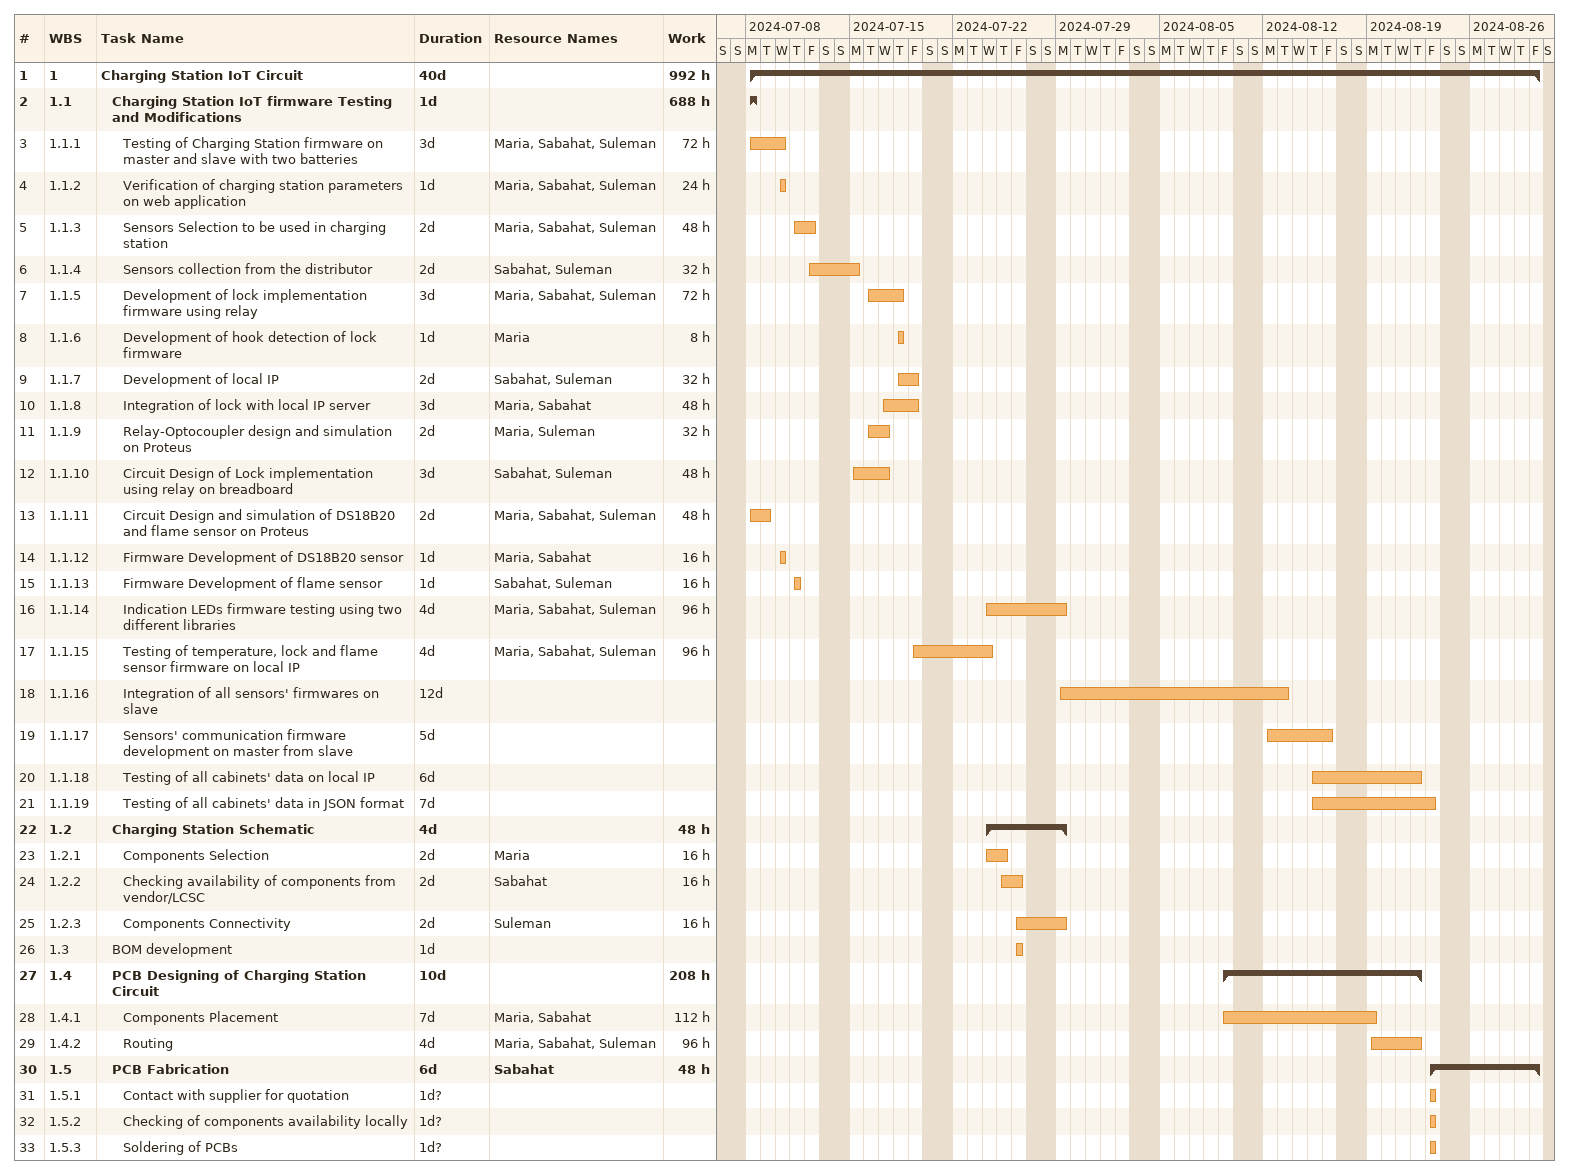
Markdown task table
| ID | WBS | Task | Duration | Start | Finish | Resources | Work (h) |
|---|---|---|---|---|---|---|---|
| 1 | 1 | **Charging Station IoT Circuit** | 40d | 2024-07-08 | 2024-08-30 |  | 992 |
| 2 | 1.1 | **Charging Station IoT firmware Testing and Modifications** | 1d | 2024-07-08 | 2024-07-08 |  | 688 |
| 3 | 1.1.1 | Testing of Charging Station firmware on master and slave with two batteries | 3d | 2024-07-08 | 2024-07-10 | Maria, Sabahat, Suleman | 72 |
| 4 | 1.1.2 | Verification of charging station parameters on web application | 1d | 2024-07-10 | 2024-07-10 | Maria, Sabahat, Suleman | 24 |
| 5 | 1.1.3 | Sensors Selection to be used in charging station | 2d | 2024-07-11 | 2024-07-12 | Maria, Sabahat, Suleman | 48 |
| 6 | 1.1.4 | Sensors collection from the distributor | 2d | 2024-07-12 | 2024-07-15 | Sabahat, Suleman | 32 |
| 7 | 1.1.5 | Development of lock implementation firmware using relay | 3d | 2024-07-16 | 2024-07-18 | Maria, Sabahat, Suleman | 72 |
| 8 | 1.1.6 | Development of hook detection of lock firmware | 1d | 2024-07-18 | 2024-07-18 | Maria | 8 |
| 9 | 1.1.7 | Development of local IP | 2d | 2024-07-18 | 2024-07-19 | Sabahat, Suleman | 32 |
| 10 | 1.1.8 | Integration of lock with local IP server | 3d | 2024-07-17 | 2024-07-19 | Maria, Sabahat | 48 |
| 11 | 1.1.9 | Relay-Optocoupler design and simulation on Proteus | 2d | 2024-07-16 | 2024-07-17 | Maria, Suleman | 32 |
| 12 | 1.1.10 | Circuit Design of Lock implementation using relay on breadboard | 3d | 2024-07-15 | 2024-07-17 | Sabahat, Suleman | 48 |
| 13 | 1.1.11 | Circuit Design and simulation of DS18B20 and flame sensor on Proteus | 2d | 2024-07-08 | 2024-07-09 | Maria, Sabahat, Suleman | 48 |
| 14 | 1.1.12 | Firmware Development of DS18B20 sensor | 1d | 2024-07-10 | 2024-07-10 | Maria, Sabahat | 16 |
| 15 | 1.1.13 | Firmware Development of flame sensor | 1d | 2024-07-11 | 2024-07-11 | Sabahat, Suleman | 16 |
| 16 | 1.1.14 | Indication LEDs firmware testing using two different libraries | 4d | 2024-07-24 | 2024-07-29 | Maria, Sabahat, Suleman | 96 |
| 17 | 1.1.15 | Testing of temperature, lock and flame sensor firmware on local IP | 4d | 2024-07-19 | 2024-07-24 | Maria, Sabahat, Suleman | 96 |
| 18 | 1.1.16 | Integration of all sensors' firmwares on slave | 12d | 2024-07-29 | 2024-08-13 |  |  |
| 19 | 1.1.17 | Sensors' communication firmware development on master from slave | 5d | 2024-08-12 | 2024-08-16 |  |  |
| 20 | 1.1.18 | Testing of all cabinets' data on local IP | 6d | 2024-08-15 | 2024-08-22 |  |  |
| 21 | 1.1.19 | Testing of all cabinets' data in JSON format | 7d | 2024-08-15 | 2024-08-23 |  |  |
| 22 | 1.2 | **Charging Station Schematic** | 4d | 2024-07-24 | 2024-07-29 |  | 48 |
| 23 | 1.2.1 | Components Selection | 2d | 2024-07-24 | 2024-07-25 | Maria | 16 |
| 24 | 1.2.2 | Checking availability of components from vendor/LCSC | 2d | 2024-07-25 | 2024-07-26 | Sabahat | 16 |
| 25 | 1.2.3 | Components Connectivity | 2d | 2024-07-26 | 2024-07-29 | Suleman | 16 |
| 26 | 1.3 | BOM development | 1d | 2024-07-26 | 2024-07-26 |  |  |
| 27 | 1.4 | **PCB Designing of Charging Station Circuit** | 10d | 2024-08-09 | 2024-08-22 |  | 208 |
| 28 | 1.4.1 | Components Placement | 7d | 2024-08-09 | 2024-08-19 | Maria, Sabahat | 112 |
| 29 | 1.4.2 | Routing | 4d | 2024-08-19 | 2024-08-22 | Maria, Sabahat, Suleman | 96 |
| 30 | 1.5 | **PCB Fabrication** | 6d | 2024-08-23 | 2024-08-30 | Sabahat | 48 |
| 31 | 1.5.1 | Contact with supplier for quotation | 1d? | 2024-08-23 | 2024-08-23 |  |  |
| 32 | 1.5.2 | Checking of components availability locally | 1d? | 2024-08-23 | 2024-08-23 |  |  |
| 33 | 1.5.3 | Soldering of PCBs | 1d? | 2024-08-23 | 2024-08-23 |  |  |
